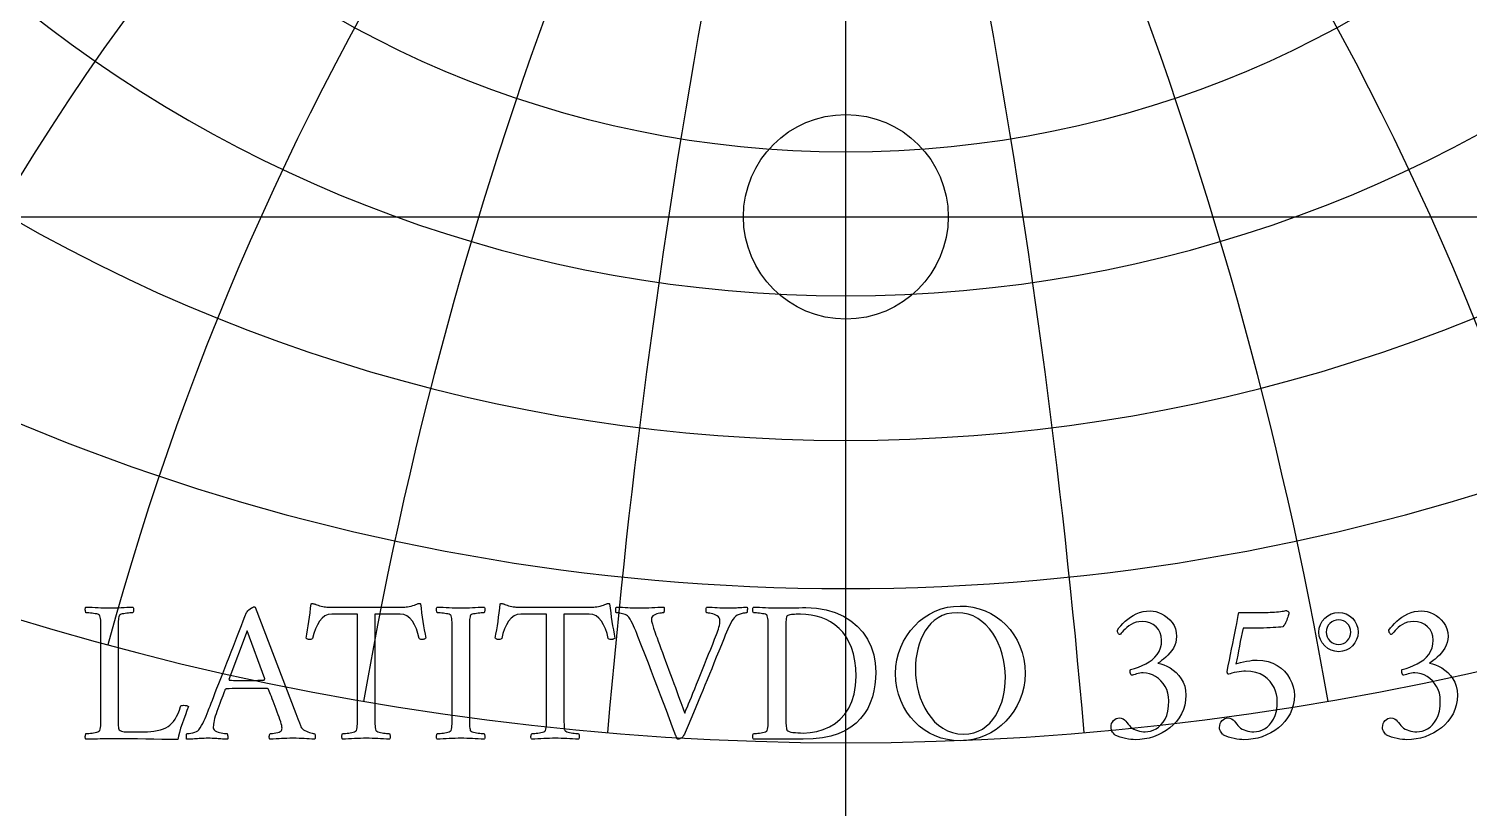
# Model space of a CAD drawing. Header units: millimetres. Extents: x -32.4 to 32.4, y -32.4 to 33.4.
# Drawn here: x -10.37 to 7.92, y -7.52 to 2.39 of the extents above; entities that cross this region are included whole.
import ezdxf

# ---------------------------------------------------------------- set-up
doc = ezdxf.new("R2010")
doc.units = ezdxf.units.MM
for name, color, linetype in [('CUT_INNER', 6, 'Continuous'), ('ENGRAVE', 7, 'Continuous'), ('ENGRAVE_FINE', 8, 'Continuous'), ('TEXT', 5, 'Continuous')]:
    doc.layers.add(name, color=color, linetype=linetype)

msp = doc.modelspace()

# ---------------------------------------------------------------- linework, layer by layer
at = {"layer": 'CUT_INNER'}
msp.add_circle((0, 0), 1.3, dxfattribs=at)
at = {"layer": 'ENGRAVE'}
for points in [[(0, -31.9), (0, 31.9)], [(-31.9, 0), (31.9, 0)]]:
    msp.add_lwpolyline(points, dxfattribs=at)
for centre, radius in [((0, 0), 31.9), ((0, 13.8946), 13.0741), ((0, 0), 20.8814), ((0, 0), 13.6687)]:
    msp.add_circle(centre, radius, dxfattribs=at)
for centre, radius, start, end in [((0, 15.7304), 16.7334, 111.39743, 68.60257), ((0, 18.4236), 21.2654, 163.23926, 16.76074), ((0, 22.5358), 27.2607, 190.95033, 349.04967), ((0, -14.8946), 25.6492, 35.5, 144.5), ((0, -14.8946), 25.6492, 35.5, 144.5), ((0, 29.2746), 35.9588, 212.53942, 327.46058)]:
    msp.add_arc(centre, radius, start, end, dxfattribs=at)
at = {"layer": 'ENGRAVE_FINE'}
for centre, radius, start, end in [((-95.7241, -14.8946), 99.1009, 4.826296, 27.535354), ((-95.7241, -14.8946), 99.1009, 4.826296, 27.535354), ((95.7241, -14.8946), 99.1009, 152.464646, 175.173704), ((95.7241, -14.8946), 99.1009, 152.464646, 175.173704), ((-44.4257, -14.8946), 51.2984, 9.80466, 56.12209), ((-44.4257, -14.8946), 51.2984, 9.80466, 56.12209), ((44.4257, -14.8946), 51.2984, 123.87791, 170.19534), ((44.4257, -14.8946), 51.2984, 123.87791, 170.19534), ((-25.6492, -14.8946), 36.2734, 15.10568, 86.95474), ((-25.6492, -14.8946), 36.2734, 15.10568, 86.95474), ((25.6492, -14.8946), 36.2734, 93.04526, 164.89432), ((25.6492, -14.8946), 36.2734, 93.04526, 164.89432), ((-14.8086, -14.8946), 29.6171, 20.94153, 121.17887), ((-14.8086, -14.8946), 29.6171, 20.94153, 121.17887), ((14.8086, -14.8946), 29.6171, 58.82113, 159.05847), ((14.8086, -14.8946), 29.6171, 58.82113, 159.05847), ((-6.8727, -14.8946), 26.554, 27.59997, 134.71155), ((-6.8727, -14.8946), 26.554, 27.59997, 134.71155), ((6.8727, -14.8946), 26.554, 45.28845, 152.40003), ((6.8727, -14.8946), 26.554, 45.28845, 152.40003), ((0, 62.5718), 73.0969, 244.27222, 295.72778)]:
    msp.add_arc(centre, radius, start, end, dxfattribs=at)
at = {"layer": 'TEXT'}
for points in [[(-5.6003, -4.9594), (-5.5836, -4.9586), (-5.5647, -4.9561), (-5.5435, -4.9521), (-5.52, -4.9464), (-5.497, -4.9401), (-5.4772, -4.9341), (-5.4607, -4.9285), (-5.4474, -4.9231), (-5.4379, -4.9186), (-5.43, -4.9154), (-5.4236, -4.9134), (-5.419, -4.9128), (-5.4149, -4.9131), (-5.4105, -4.9141), (-5.4058, -4.9157), (-5.4008, -4.9179), (-5.3941, -4.9757), (-5.3869, -5.0326), (-5.3792, -5.0884), (-5.371, -5.1433), (-5.3624, -5.1972), (-5.3532, -5.2502), (-5.3436, -5.3021), (-5.3335, -5.3531), (-5.3366, -5.3559), (-5.3406, -5.3589), (-5.3456, -5.3623), (-5.3516, -5.3661), (-5.3584, -5.3693), (-5.3659, -5.3712), (-5.3739, -5.3719), (-5.3827, -5.3712), (-5.3956, -5.3704), (-5.406, -5.368), (-5.4138, -5.364), (-5.419, -5.3583), (-5.434, -5.295), (-5.4533, -5.2372), (-5.4768, -5.1849), (-5.5044, -5.1381), (-5.5365, -5.0996), (-5.5731, -5.0721), (-5.6142, -5.0556), (-5.6599, -5.05), (-5.9811, -5.05), (-5.9811, -6.34), (-5.981, -6.368), (-5.9807, -6.3951), (-5.9803, -6.4211), (-5.9798, -6.4462), (-5.9785, -6.4697), (-5.9762, -6.4909), (-5.9727, -6.5099), (-5.9681, -6.5265), (-5.9636, -6.5328), (-5.9552, -6.5388), (-5.9428, -6.5445), (-5.9267, -6.5498), (-5.9083, -6.5546), (-5.8894, -6.5586), (-5.8701, -6.5617), (-5.8502, -6.5641), (-5.8317, -6.5658), (-5.8162, -6.567), (-5.8039, -6.5677), (-5.7946, -6.568), (-5.7911, -6.5741), (-5.7884, -6.5822), (-5.7865, -6.5923), (-5.7855, -6.6042), (-5.7856, -6.6162), (-5.7871, -6.6263), (-5.7901, -6.6344), (-5.7946, -6.6405), (-5.833, -6.638), (-5.8706, -6.6356), (-5.9075, -6.6335), (-5.9435, -6.6314), (-5.9794, -6.6297), (-6.0157, -6.6285), (-6.0525, -6.6278), (-6.0898, -6.6276), (-6.1263, -6.6278), (-6.163, -6.6285), (-6.2001, -6.6297), (-6.2375, -6.6314), (-6.2752, -6.6335), (-6.3133, -6.6356), (-6.3516, -6.638), (-6.3903, -6.6405), (-6.3948, -6.6344), (-6.3978, -6.6263), (-6.3993, -6.6162), (-6.3994, -6.6042), (-6.3983, -6.5923), (-6.3965, -6.5822), (-6.3938, -6.5741), (-6.3903, -6.568), (-6.3809, -6.5677), (-6.3683, -6.567), (-6.3524, -6.5658), (-6.3333, -6.5641), (-6.3129, -6.5617), (-6.2929, -6.5586), (-6.2734, -6.5546), (-6.2543, -6.5498), (-6.2377, -6.5445), (-6.2255, -6.5388), (-6.2177, -6.5328), (-6.2142, -6.5265), (-6.2096, -6.5099), (-6.2061, -6.4909), (-6.2037, -6.4697), (-6.2025, -6.4462), (-6.202, -6.4211), (-6.2016, -6.3951), (-6.2013, -6.368), (-6.2012, -6.34), (-6.2012, -5.05), (-6.5276, -5.05), (-6.5733, -5.0556), (-6.6144, -5.0721), (-6.651, -5.0996), (-6.683, -5.1381), (-6.7109, -5.1849), (-6.7348, -5.2372), (-6.7549, -5.295), (-6.7711, -5.3583), (-6.7763, -5.364), (-6.7841, -5.368), (-6.7944, -5.3704), (-6.8074, -5.3712), (-6.816, -5.3719), (-6.8239, -5.3712), (-6.8309, -5.3693), (-6.8372, -5.3661), (-6.8426, -5.3623), (-6.8472, -5.3589), (-6.851, -5.3559), (-6.854, -5.3531), (-6.844, -5.3021), (-6.8346, -5.2502), (-6.8258, -5.1972), (-6.8177, -5.1433), (-6.8101, -5.0884), (-6.8028, -5.0326), (-6.7959, -4.9757), (-6.7892, -4.9179), (-6.7824, -4.9159), (-6.775, -4.915), (-6.7669, -4.9153), (-6.7582, -4.9166), (-6.7496, -4.9187), (-6.742, -4.9209), (-6.7353, -4.9232), (-6.7297, -4.9257), (-6.7168, -4.931), (-6.7015, -4.9364), (-6.6838, -4.942), (-6.6636, -4.9477), (-6.643, -4.9528), (-6.6238, -4.9565), (-6.6061, -4.9587), (-6.5898, -4.9594)], [(-3.199, -4.9594), (-3.1824, -4.9586), (-3.1634, -4.9561), (-3.1422, -4.9521), (-3.1187, -4.9464), (-3.0958, -4.9401), (-3.076, -4.9341), (-3.0595, -4.9285), (-3.0462, -4.9231), (-3.0367, -4.9186), (-3.0287, -4.9154), (-3.0224, -4.9134), (-3.0177, -4.9128), (-3.0137, -4.9131), (-3.0093, -4.9141), (-3.0046, -4.9157), (-2.9996, -4.9179), (-2.9929, -4.9757), (-2.9857, -5.0326), (-2.978, -5.0884), (-2.9698, -5.1433), (-2.9611, -5.1972), (-2.952, -5.2502), (-2.9424, -5.3021), (-2.9322, -5.3531), (-2.9353, -5.3559), (-2.9394, -5.3589), (-2.9444, -5.3623), (-2.9504, -5.3661), (-2.9572, -5.3693), (-2.9646, -5.3712), (-2.9727, -5.3719), (-2.9815, -5.3712), (-2.9944, -5.3704), (-3.0048, -5.368), (-3.0125, -5.364), (-3.0177, -5.3583), (-3.0328, -5.295), (-3.052, -5.2372), (-3.0755, -5.1849), (-3.1032, -5.1381), (-3.1353, -5.0996), (-3.1718, -5.0721), (-3.213, -5.0556), (-3.2586, -5.05), (-3.5798, -5.05), (-3.5798, -6.34), (-3.5797, -6.368), (-3.5795, -6.3951), (-3.5791, -6.4211), (-3.5785, -6.4462), (-3.5773, -6.4697), (-3.575, -6.4909), (-3.5715, -6.5099), (-3.5669, -6.5265), (-3.5623, -6.5328), (-3.5539, -6.5388), (-3.5416, -6.5445), (-3.5254, -6.5498), (-3.5071, -6.5546), (-3.4882, -6.5586), (-3.4688, -6.5617), (-3.449, -6.5641), (-3.4305, -6.5658), (-3.415, -6.567), (-3.4026, -6.5677), (-3.3933, -6.568), (-3.3898, -6.5741), (-3.3872, -6.5822), (-3.3853, -6.5923), (-3.3843, -6.6042), (-3.3843, -6.6162), (-3.3859, -6.6263), (-3.3889, -6.6344), (-3.3933, -6.6405), (-3.4318, -6.638), (-3.4694, -6.6356), (-3.5062, -6.6335), (-3.5423, -6.6314), (-3.5781, -6.6297), (-3.6145, -6.6285), (-3.6513, -6.6278), (-3.6886, -6.6276), (-3.725, -6.6278), (-3.7618, -6.6285), (-3.7989, -6.6297), (-3.8363, -6.6314), (-3.874, -6.6335), (-3.912, -6.6356), (-3.9504, -6.638), (-3.9891, -6.6405), (-3.9935, -6.6344), (-3.9965, -6.6263), (-3.9981, -6.6162), (-3.9982, -6.6042), (-3.9971, -6.5923), (-3.9952, -6.5822), (-3.9926, -6.5741), (-3.9891, -6.568), (-3.9797, -6.5677), (-3.9671, -6.567), (-3.9512, -6.5658), (-3.9321, -6.5641), (-3.9116, -6.5617), (-3.8916, -6.5586), (-3.8721, -6.5546), (-3.8531, -6.5498), (-3.8365, -6.5445), (-3.8243, -6.5388), (-3.8164, -6.5328), (-3.813, -6.5265), (-3.8083, -6.5099), (-3.8049, -6.4909), (-3.8025, -6.4697), (-3.8013, -6.4462), (-3.8007, -6.4211), (-3.8003, -6.3951), (-3.8001, -6.368), (-3.8, -6.34), (-3.8, -5.05), (-4.1264, -5.05), (-4.172, -5.0556), (-4.2132, -5.0721), (-4.2497, -5.0996), (-4.2818, -5.1381), (-4.3096, -5.1849), (-4.3336, -5.2372), (-4.3537, -5.295), (-4.3699, -5.3583), (-4.3751, -5.364), (-4.3828, -5.368), (-4.3932, -5.3704), (-4.4061, -5.3712), (-4.4148, -5.3719), (-4.4227, -5.3712), (-4.4297, -5.3693), (-4.4359, -5.3661), (-4.4414, -5.3623), (-4.446, -5.3589), (-4.4498, -5.3559), (-4.4528, -5.3531), (-4.4427, -5.3021), (-4.4333, -5.2502), (-4.4246, -5.1972), (-4.4165, -5.1433), (-4.4089, -5.0884), (-4.4016, -5.0326), (-4.3946, -4.9757), (-4.388, -4.9179), (-4.3812, -4.9159), (-4.3738, -4.915), (-4.3657, -4.9153), (-4.3569, -4.9166), (-4.3483, -4.9187), (-4.3407, -4.9209), (-4.3341, -4.9232), (-4.3284, -4.9257), (-4.3156, -4.931), (-4.3003, -4.9364), (-4.2825, -4.942), (-4.2624, -4.9477), (-4.2417, -4.9528), (-4.2225, -4.9565), (-4.2048, -4.9587), (-4.1886, -4.9594)], [(-9.2397, -6.34), (-9.2397, -6.3429), (-9.2397, -6.3465), (-9.2397, -6.3507), (-9.2397, -6.3556), (-9.2397, -6.3681), (-9.2397, -6.3824), (-9.2397, -6.3986), (-9.2397, -6.4164), (-9.2395, -6.4348), (-9.239, -6.4524), (-9.2382, -6.4691), (-9.2371, -6.4851), (-9.2355, -6.499), (-9.2332, -6.5097), (-9.2303, -6.5171), (-9.2267, -6.5214), (-9.213, -6.5295), (-9.1979, -6.5359), (-9.1813, -6.5405), (-9.1633, -6.5434), (-9.1418, -6.5451), (-9.115, -6.5463), (-9.0829, -6.547), (-9.0454, -6.5473), (-8.9029, -6.5473), (-8.8658, -6.5462), (-8.8268, -6.543), (-8.7861, -6.5378), (-8.7436, -6.5304), (-8.7024, -6.5208), (-8.6656, -6.5087), (-8.6331, -6.4942), (-8.6051, -6.4773), (-8.5821, -6.4589), (-8.56, -6.4372), (-8.5388, -6.4122), (-8.5183, -6.3841), (-8.4988, -6.3517), (-8.4804, -6.3141), (-8.4632, -6.2714), (-8.447, -6.2235), (-8.4428, -6.2167), (-8.4354, -6.2118), (-8.4247, -6.2089), (-8.4108, -6.2079), (-8.3894, -6.2089), (-8.3719, -6.2118), (-8.3583, -6.2167), (-8.3486, -6.2235), (-8.3671, -6.2761), (-8.3865, -6.3303), (-8.4066, -6.3862), (-8.4276, -6.4436), (-8.4471, -6.4998), (-8.4629, -6.5518), (-8.475, -6.5995), (-8.4833, -6.6431), (-8.5855, -6.6428), (-8.6873, -6.6418), (-8.7888, -6.6402), (-8.89, -6.6379), (-8.9942, -6.6356), (-9.105, -6.634), (-9.2222, -6.6331), (-9.3459, -6.6327), (-9.3888, -6.633), (-9.4294, -6.6337), (-9.4678, -6.6349), (-9.5039, -6.6366), (-9.5392, -6.6383), (-9.5751, -6.6395), (-9.6117, -6.6403), (-9.649, -6.6405), (-9.6534, -6.6344), (-9.6564, -6.6263), (-9.6579, -6.6162), (-9.658, -6.6042), (-9.657, -6.5923), (-9.6551, -6.5822), (-9.6524, -6.5741), (-9.649, -6.568), (-9.6396, -6.5677), (-9.6269, -6.567), (-9.6111, -6.5658), (-9.592, -6.5641), (-9.5715, -6.5617), (-9.5515, -6.5586), (-9.532, -6.5546), (-9.513, -6.5498), (-9.4964, -6.5445), (-9.4841, -6.5388), (-9.4763, -6.5328), (-9.4728, -6.5265), (-9.4682, -6.5099), (-9.4647, -6.4909), (-9.4624, -6.4697), (-9.4612, -6.4462), (-9.4606, -6.4211), (-9.4602, -6.3951), (-9.4599, -6.368), (-9.4599, -6.34), (-9.4599, -5.2599), (-9.4599, -5.2318), (-9.4602, -5.2045), (-9.4606, -5.178), (-9.4612, -5.1524), (-9.4624, -5.1283), (-9.4647, -5.1067), (-9.4682, -5.0875), (-9.4728, -5.0708), (-9.4763, -5.0635), (-9.4841, -5.0572), (-9.4964, -5.0518), (-9.513, -5.0475), (-9.532, -5.0438), (-9.5515, -5.0407), (-9.5715, -5.038), (-9.592, -5.0358), (-9.6111, -5.0341), (-9.6269, -5.0329), (-9.6396, -5.0322), (-9.649, -5.0319), (-9.6524, -5.0258), (-9.6551, -5.0177), (-9.657, -5.0076), (-9.658, -4.9957), (-9.6579, -4.9837), (-9.6564, -4.9736), (-9.6534, -4.9655), (-9.649, -4.9594), (-9.6103, -4.9608), (-9.5719, -4.9623), (-9.5338, -4.964), (-9.4961, -4.9659), (-9.4587, -4.9676), (-9.4217, -4.9688), (-9.3849, -4.9695), (-9.3485, -4.9697), (-9.3112, -4.9695), (-9.2743, -4.9688), (-9.238, -4.9676), (-9.2021, -4.9659), (-9.1661, -4.964), (-9.1293, -4.9623), (-9.0916, -4.9608), (-9.0532, -4.9594), (-9.0487, -4.9655), (-9.0457, -4.9736), (-9.0442, -4.9837), (-9.0441, -4.9957), (-9.0452, -5.0076), (-9.047, -5.0177), (-9.0497, -5.0258), (-9.0532, -5.0319), (-9.0626, -5.0322), (-9.0752, -5.0329), (-9.0911, -5.0341), (-9.1102, -5.0358), (-9.1306, -5.038), (-9.1503, -5.0407), (-9.1694, -5.0438), (-9.1879, -5.0475), (-9.2041, -5.0518), (-9.2164, -5.0572), (-9.2248, -5.0635), (-9.2293, -5.0708), (-9.2328, -5.0847), (-9.2355, -5.1006), (-9.2373, -5.1184), (-9.2384, -5.1381), (-9.239, -5.1593), (-9.2394, -5.1815), (-9.2396, -5.2047), (-9.2397, -5.2288), (-9.2397, -5.2327), (-9.2397, -5.2366), (-9.2397, -5.2404), (-9.2397, -5.2443), (-9.2397, -5.2482), (-9.2397, -5.2521), (-9.2397, -5.256), (-9.2397, -5.2599)], [(-8.0973, -6.2805), (-8.0958, -6.2765), (-8.0912, -6.2646), (-8.0835, -6.2448), (-8.0727, -6.217), (-8.0594, -6.1824), (-8.0439, -6.1422), (-8.0264, -6.0963), (-8.0067, -6.0447), (-7.9852, -5.9888), (-7.9623, -5.9298), (-7.938, -5.8677), (-7.9121, -5.8025), (-7.8855, -5.7354), (-7.8587, -5.6672), (-7.8318, -5.5981), (-7.8046, -5.528), (-7.7777, -5.4581), (-7.7512, -5.3897), (-7.7252, -5.3228), (-7.6997, -5.2573), (-7.6752, -5.1945), (-7.6521, -5.1355), (-7.6305, -5.0805), (-7.6104, -5.0293), (-7.6036, -5.0186), (-7.5939, -5.0073), (-7.581, -4.9953), (-7.565, -4.9827), (-7.5486, -4.9714), (-7.5343, -4.9633), (-7.5221, -4.9584), (-7.5119, -4.9568), (-7.5096, -4.9569), (-7.5077, -4.9571), (-7.5064, -4.9575), (-7.5055, -4.9581), (-7.5046, -4.9588), (-7.5032, -4.9597), (-7.5013, -4.9608), (-7.499, -4.962), (-6.9835, -6.3141), (-6.9581, -6.3808), (-6.9388, -6.4307), (-6.9257, -6.4637), (-6.9188, -6.4799), (-6.9107, -6.4937), (-6.8996, -6.5065), (-6.8855, -6.5183), (-6.8682, -6.5291), (-6.8495, -6.5388), (-6.8307, -6.5469), (-6.8119, -6.5536), (-6.7931, -6.5589), (-6.776, -6.5629), (-6.7624, -6.5657), (-6.7521, -6.5674), (-6.7452, -6.568), (-6.7408, -6.5753), (-6.7381, -6.5845), (-6.7369, -6.5954), (-6.7374, -6.6081), (-6.7387, -6.6204), (-6.74, -6.6298), (-6.7413, -6.6365), (-6.7426, -6.6405), (-6.7792, -6.638), (-6.8138, -6.6356), (-6.8465, -6.6335), (-6.8773, -6.6314), (-6.9086, -6.6297), (-6.9427, -6.6285), (-6.9798, -6.6278), (-7.0198, -6.6276), (-7.0619, -6.6278), (-7.1004, -6.6285), (-7.1351, -6.6297), (-7.1661, -6.6314), (-7.1971, -6.6335), (-7.2319, -6.6356), (-7.2703, -6.638), (-7.3125, -6.6405), (-7.3169, -6.6344), (-7.3199, -6.6263), (-7.3215, -6.6162), (-7.3215, -6.6042), (-7.3203, -6.5923), (-7.318, -6.5822), (-7.3145, -6.5741), (-7.3099, -6.568), (-7.2966, -6.5674), (-7.2801, -6.5657), (-7.2604, -6.5629), (-7.2374, -6.5589), (-7.2147, -6.554), (-7.1959, -6.5482), (-7.181, -6.5417), (-7.17, -6.5343), (-7.1655, -6.5282), (-7.1622, -6.5201), (-7.1603, -6.51), (-7.1597, -6.498), (-7.1607, -6.4844), (-7.1639, -6.4666), (-7.1691, -6.4449), (-7.1765, -6.419), (-7.1855, -6.3903), (-7.1956, -6.3598), (-7.2068, -6.3275), (-7.2192, -6.2934), (-7.2322, -6.2587), (-7.2451, -6.2244), (-7.2581, -6.1907), (-7.271, -6.1574), (-7.2834, -6.1258), (-7.2947, -6.0972), (-7.3048, -6.0714), (-7.3138, -6.0486), (-7.3211, -6.0299), (-7.3264, -6.0166), (-7.3296, -6.0085), (-7.3306, -6.0059), (-7.3309, -6.0056), (-7.3319, -6.0046), (-7.3335, -6.003), (-7.3358, -6.0007), (-7.3384, -5.9984), (-7.341, -5.9968), (-7.3436, -5.9958), (-7.3462, -5.9955), (-7.3667, -5.9944), (-7.3895, -5.9936), (-7.4146, -5.9931), (-7.442, -5.9929), (-7.47, -5.9929), (-7.497, -5.9929), (-7.5231, -5.9929), (-7.5482, -5.9929), (-7.5547, -5.9929), (-7.5612, -5.9929), (-7.5676, -5.9929), (-7.5741, -5.9929), (-7.5804, -5.9929), (-7.5864, -5.9929), (-7.5921, -5.9929), (-7.5974, -5.9929), (-7.6348, -5.993), (-7.6693, -5.9932), (-7.7009, -5.9937), (-7.7295, -5.9942), (-7.7587, -5.9951), (-7.7917, -5.9965), (-7.8286, -5.9983), (-7.8694, -6.0007), (-7.8709, -6.0009), (-7.8726, -6.0017), (-7.8747, -6.0029), (-7.8772, -6.0046), (-7.8794, -6.0063), (-7.8811, -6.0075), (-7.882, -6.0082), (-7.8824, -6.0085), (-7.8836, -6.0117), (-7.8872, -6.0214), (-7.8933, -6.0376), (-7.9018, -6.0603), (-7.912, -6.0874), (-7.9231, -6.1169), (-7.9353, -6.1489), (-7.9484, -6.1833), (-7.9616, -6.2184), (-7.974, -6.2523), (-7.9856, -6.2851), (-7.9963, -6.3167), (-8.0069, -6.3478), (-8.0154, -6.3763), (-8.0218, -6.4022), (-8.0261, -6.4255), (-8.0289, -6.4464), (-8.031, -6.465), (-8.0322, -6.4814), (-8.0326, -6.4954), (-8.0301, -6.509), (-8.0226, -6.521), (-8.01, -6.5316), (-7.9924, -6.5408), (-7.9722, -6.5485), (-7.9516, -6.5547), (-7.9308, -6.5595), (-7.9095, -6.5628), (-7.8902, -6.5651), (-7.8749, -6.5667), (-7.8637, -6.5677), (-7.8564, -6.568), (-7.854, -6.5719), (-7.8519, -6.5787), (-7.8501, -6.5881), (-7.8487, -6.6004), (-7.8479, -6.6131), (-7.848, -6.624), (-7.8492, -6.6331), (-7.8513, -6.6405), (-7.875, -6.6392), (-7.8969, -6.6379), (-7.9171, -6.6366), (-7.9355, -6.6353), (-7.9529, -6.634), (-7.9704, -6.6327), (-7.9879, -6.6314), (-8.0054, -6.6301), (-8.0243, -6.629), (-8.0459, -6.6282), (-8.0702, -6.6277), (-8.0973, -6.6276), (-8.1247, -6.6277), (-8.1498, -6.6282), (-8.1726, -6.629), (-8.1932, -6.6301), (-8.2126, -6.6314), (-8.232, -6.6327), (-8.2515, -6.634), (-8.2709, -6.6353), (-8.2916, -6.6366), (-8.3149, -6.6379), (-8.3408, -6.6392), (-8.3693, -6.6405), (-8.3716, -6.6365), (-8.3732, -6.6298), (-8.3742, -6.6204), (-8.3745, -6.6081), (-8.3742, -6.5954), (-8.3732, -6.5845), (-8.3716, -6.5753), (-8.3693, -6.568), (-8.3557, -6.5672), (-8.3379, -6.5651), (-8.3161, -6.5614), (-8.2903, -6.5563), (-8.2648, -6.5496), (-8.244, -6.5411), (-8.2279, -6.5308), (-8.2165, -6.5188), (-8.1978, -6.4934), (-8.1806, -6.4666), (-8.1648, -6.4384), (-8.1504, -6.4087), (-8.1369, -6.3778), (-8.1236, -6.3462), (-8.1104, -6.3137), (-8.0973, -6.2805)], [(-4.8879, -4.9697), (-4.8506, -4.9695), (-4.8138, -4.9688), (-4.7774, -4.9676), (-4.7416, -4.9659), (-4.7056, -4.964), (-4.6687, -4.9623), (-4.6311, -4.9608), (-4.5926, -4.9594), (-4.5882, -4.9655), (-4.5852, -4.9736), (-4.5837, -4.9837), (-4.5836, -4.9957), (-4.5846, -5.0076), (-4.5865, -5.0177), (-4.5892, -5.0258), (-4.5926, -5.0319), (-4.602, -5.0322), (-4.6147, -5.0329), (-4.6305, -5.0341), (-4.6496, -5.0358), (-4.67, -5.038), (-4.6898, -5.0407), (-4.7089, -5.0438), (-4.7273, -5.0475), (-4.7435, -5.0518), (-4.7558, -5.0572), (-4.7643, -5.0635), (-4.7688, -5.0708), (-4.7723, -5.0847), (-4.7749, -5.1006), (-4.7768, -5.1184), (-4.7778, -5.1381), (-4.7784, -5.1593), (-4.7788, -5.1815), (-4.7791, -5.2047), (-4.7791, -5.2288), (-4.7791, -5.2327), (-4.7791, -5.2366), (-4.7791, -5.2404), (-4.7791, -5.2443), (-4.7791, -5.2482), (-4.7791, -5.2521), (-4.7791, -5.256), (-4.7791, -5.2599), (-4.7791, -6.34), (-4.7791, -6.3439), (-4.7791, -6.3478), (-4.7791, -6.3517), (-4.7791, -6.3556), (-4.7791, -6.3595), (-4.7791, -6.3633), (-4.7791, -6.3672), (-4.7791, -6.3711), (-4.7791, -6.3952), (-4.7788, -6.4181), (-4.7784, -6.4398), (-4.7778, -6.4605), (-4.7768, -6.4797), (-4.7749, -6.4971), (-4.7723, -6.5127), (-4.7688, -6.5265), (-4.7643, -6.5328), (-4.7558, -6.5388), (-4.7435, -6.5445), (-4.7273, -6.5498), (-4.7089, -6.5546), (-4.6898, -6.5586), (-4.67, -6.5617), (-4.6496, -6.5641), (-4.6305, -6.5658), (-4.6147, -6.567), (-4.602, -6.5677), (-4.5926, -6.568), (-4.5892, -6.5741), (-4.5865, -6.5822), (-4.5846, -6.5923), (-4.5836, -6.6042), (-4.5837, -6.6162), (-4.5852, -6.6263), (-4.5882, -6.6344), (-4.5926, -6.6405), (-4.6311, -6.638), (-4.6687, -6.6356), (-4.7056, -6.6335), (-4.7416, -6.6314), (-4.7774, -6.6297), (-4.8138, -6.6285), (-4.8506, -6.6278), (-4.8879, -6.6276), (-4.9244, -6.6278), (-4.9611, -6.6285), (-4.9982, -6.6297), (-5.0356, -6.6314), (-5.0733, -6.6335), (-5.1114, -6.6356), (-5.1497, -6.638), (-5.1884, -6.6405), (-5.1929, -6.6344), (-5.1959, -6.6263), (-5.1974, -6.6162), (-5.1975, -6.6042), (-5.1964, -6.5923), (-5.1946, -6.5822), (-5.1919, -6.5741), (-5.1884, -6.568), (-5.179, -6.5677), (-5.1664, -6.567), (-5.1505, -6.5658), (-5.1314, -6.5641), (-5.1109, -6.5617), (-5.091, -6.5586), (-5.0714, -6.5546), (-5.0524, -6.5498), (-5.0358, -6.5445), (-5.0236, -6.5388), (-5.0158, -6.5328), (-5.0123, -6.5265), (-5.0077, -6.5099), (-5.0042, -6.4909), (-5.0018, -6.4697), (-5.0006, -6.4462), (-5.0001, -6.4211), (-4.9996, -6.3951), (-4.9994, -6.368), (-4.9993, -6.34), (-4.9993, -5.2599), (-4.9994, -5.2318), (-4.9996, -5.2045), (-5.0001, -5.178), (-5.0006, -5.1524), (-5.0018, -5.1283), (-5.0042, -5.1067), (-5.0077, -5.0875), (-5.0123, -5.0708), (-5.0158, -5.0635), (-5.0236, -5.0572), (-5.0358, -5.0518), (-5.0524, -5.0475), (-5.0714, -5.0438), (-5.091, -5.0407), (-5.1109, -5.038), (-5.1314, -5.0358), (-5.1505, -5.0341), (-5.1664, -5.0329), (-5.179, -5.0322), (-5.1884, -5.0319), (-5.1919, -5.0258), (-5.1946, -5.0177), (-5.1964, -5.0076), (-5.1975, -4.9957), (-5.1974, -4.9837), (-5.1959, -4.9736), (-5.1929, -4.9655), (-5.1884, -4.9594), (-5.1497, -4.9608), (-5.1114, -4.9623), (-5.0733, -4.964), (-5.0356, -4.9659), (-4.9982, -4.9676), (-4.9611, -4.9688), (-4.9244, -4.9695), (-4.8879, -4.9697)], [(-2.624, -4.9697), (-2.5829, -4.9695), (-2.5424, -4.9688), (-2.5026, -4.9676), (-2.4634, -4.9659), (-2.4247, -4.964), (-2.3863, -4.9623), (-2.3483, -4.9608), (-2.3106, -4.9594), (-2.3084, -4.9658), (-2.307, -4.9746), (-2.3064, -4.9859), (-2.3067, -4.9995), (-2.3077, -5.0127), (-2.3096, -5.0225), (-2.3123, -5.0289), (-2.3157, -5.0319), (-2.3226, -5.0323), (-2.3329, -5.0335), (-2.3466, -5.0356), (-2.3637, -5.0384), (-2.3822, -5.0423), (-2.4003, -5.0475), (-2.4178, -5.0539), (-2.4349, -5.0617), (-2.4496, -5.0713), (-2.4602, -5.0834), (-2.4665, -5.0979), (-2.4686, -5.1148), (-2.4657, -5.141), (-2.4569, -5.1783), (-2.4424, -5.2265), (-2.422, -5.2858), (-2.4107, -5.3166), (-2.3977, -5.3521), (-2.3829, -5.3924), (-2.3663, -5.4373), (-2.3484, -5.4858), (-2.3297, -5.5367), (-2.3102, -5.59), (-2.2898, -5.6458), (-2.269, -5.7028), (-2.2481, -5.7598), (-2.2269, -5.8168), (-2.2057, -5.8738), (-2.1848, -5.9296), (-2.1649, -5.9832), (-2.1459, -6.0345), (-2.1279, -6.0836), (-2.1113, -6.1293), (-2.0962, -6.1707), (-2.0828, -6.2077), (-2.071, -6.2403), (-2.0612, -6.2673), (-2.0538, -6.2873), (-2.0489, -6.3003), (-2.0464, -6.3064), (-2.0423, -6.2975), (-2.0353, -6.2814), (-2.0255, -6.258), (-2.0127, -6.2273), (-1.9975, -6.1907), (-1.9806, -6.1493), (-1.9619, -6.1033), (-1.9414, -6.0525), (-1.9195, -5.998), (-1.8964, -5.9408), (-1.8722, -5.8808), (-1.8469, -5.8181), (-1.8209, -5.7537), (-1.7948, -5.6889), (-1.7685, -5.6236), (-1.742, -5.5578), (-1.7158, -5.4927), (-1.6905, -5.4295), (-1.666, -5.3683), (-1.6423, -5.3091), (-1.6335, -5.2867), (-1.6254, -5.2637), (-1.618, -5.2401), (-1.6112, -5.2158), (-1.6055, -5.1922), (-1.6015, -5.1705), (-1.599, -5.1507), (-1.5982, -5.1329), (-1.6004, -5.1135), (-1.607, -5.0967), (-1.6179, -5.0824), (-1.6332, -5.0708), (-1.651, -5.0612), (-1.6695, -5.0533), (-1.6886, -5.047), (-1.7083, -5.0423), (-1.7269, -5.0389), (-1.7423, -5.0364), (-1.7547, -5.035), (-1.764, -5.0345), (-1.7685, -5.0304), (-1.7718, -5.0232), (-1.7737, -5.0129), (-1.7744, -4.9995), (-1.7737, -4.9859), (-1.7718, -4.9746), (-1.7685, -4.9658), (-1.764, -4.9594), (-1.7295, -4.9608), (-1.696, -4.9623), (-1.6635, -4.964), (-1.6319, -4.9659), (-1.6003, -4.9676), (-1.5678, -4.9688), (-1.5343, -4.9695), (-1.4998, -4.9697), (-1.4715, -4.9697), (-1.4464, -4.9694), (-1.4243, -4.969), (-1.4052, -4.9685), (-1.3878, -4.9677), (-1.3706, -4.9668), (-1.3535, -4.9658), (-1.3366, -4.9646), (-1.3188, -4.9633), (-1.299, -4.962), (-1.2774, -4.9607), (-1.2537, -4.9594), (-1.2516, -4.9659), (-1.2505, -4.9749), (-1.2503, -4.9866), (-1.2511, -5.0008), (-1.2526, -5.0144), (-1.2544, -5.0241), (-1.2565, -5.03), (-1.2589, -5.0319), (-1.2692, -5.0327), (-1.2845, -5.0352), (-1.3048, -5.0392), (-1.3301, -5.0449), (-1.3566, -5.053), (-1.3803, -5.0643), (-1.4013, -5.0789), (-1.4195, -5.0967), (-1.432, -5.1129), (-1.4464, -5.1359), (-1.4625, -5.1654), (-1.4804, -5.2016), (-1.4986, -5.2407), (-1.5157, -5.279), (-1.5316, -5.3164), (-1.5464, -5.3531), (-1.5807, -5.4381), (-1.6134, -5.5195), (-1.6448, -5.5974), (-1.6746, -5.6717), (-1.7036, -5.7436), (-1.7323, -5.8142), (-1.7606, -5.8835), (-1.7886, -5.9515), (-1.8167, -6.0195), (-1.8453, -6.0888), (-1.8743, -6.1594), (-1.9039, -6.2312), (-1.9346, -6.3057), (-1.9673, -6.3841), (-2.002, -6.4663), (-2.0386, -6.5524), (-2.0492, -6.5751), (-2.0603, -6.5939), (-2.0719, -6.6088), (-2.0839, -6.6198), (-2.0963, -6.6277), (-2.1088, -6.6334), (-2.1216, -6.6368), (-2.1344, -6.6379), (-2.1381, -6.6369), (-2.1415, -6.6337), (-2.1446, -6.6284), (-2.1474, -6.6211), (-2.15, -6.6132), (-2.1526, -6.6065), (-2.1551, -6.6009), (-2.1577, -6.5965), (-2.1998, -6.4857), (-2.2403, -6.3786), (-2.2794, -6.2752), (-2.317, -6.1755), (-2.3541, -6.0774), (-2.3915, -5.9784), (-2.4292, -5.8785), (-2.4673, -5.7779), (-2.5067, -5.6743), (-2.5486, -5.5655), (-2.5928, -5.4515), (-2.6395, -5.3324), (-2.6537, -5.2958), (-2.6677, -5.2612), (-2.6816, -5.2285), (-2.6952, -5.1977), (-2.7092, -5.1686), (-2.724, -5.1407), (-2.7397, -5.1142), (-2.7561, -5.0889), (-2.7639, -5.079), (-2.7742, -5.0701), (-2.7872, -5.0622), (-2.8027, -5.0552), (-2.8195, -5.0492), (-2.8361, -5.0442), (-2.8525, -5.0402), (-2.8688, -5.0371), (-2.8839, -5.0348), (-2.897, -5.0332), (-2.9079, -5.0322), (-2.9167, -5.0319), (-2.9178, -5.0297), (-2.9186, -5.0232), (-2.9191, -5.0122), (-2.9193, -4.9969), (-2.9191, -4.9815), (-2.9186, -4.9701), (-2.9178, -4.9627), (-2.9167, -4.9594), (-2.8745, -4.9608), (-2.8361, -4.9623), (-2.8014, -4.964), (-2.7703, -4.9659), (-2.7393, -4.9676), (-2.7046, -4.9688), (-2.6662, -4.9695), (-2.624, -4.9697)], [(-0.5077, -4.9672), (-0.374, -4.9739), (-0.25, -4.994), (-0.1357, -5.0276), (-0.0311, -5.0747), (0.0628, -5.1333), (0.1451, -5.2016), (0.2156, -5.2796), (0.2746, -5.3674), (0.321, -5.4631), (0.3542, -5.5652), (0.3741, -5.6736), (0.3808, -5.7883), (0.378, -5.8681), (0.3698, -5.9469), (0.356, -6.0248), (0.3367, -6.1017), (0.3109, -6.1762), (0.2775, -6.2468), (0.2364, -6.3135), (0.1878, -6.3763), (0.1307, -6.434), (0.0644, -6.4854), (-0.0111, -6.5305), (-0.0958, -6.5693), (-0.1907, -6.6004), (-0.2966, -6.6227), (-0.4135, -6.6361), (-0.5414, -6.6405), (-1.1734, -6.6405), (-1.1779, -6.6344), (-1.1809, -6.6263), (-1.1824, -6.6162), (-1.1825, -6.6042), (-1.1814, -6.5923), (-1.1796, -6.5822), (-1.1769, -6.5741), (-1.1734, -6.568), (-1.164, -6.5677), (-1.1514, -6.567), (-1.1355, -6.5658), (-1.1164, -6.5641), (-1.0959, -6.5617), (-1.076, -6.5586), (-1.0564, -6.5546), (-1.0374, -6.5498), (-1.0208, -6.5445), (-1.0086, -6.5388), (-1.0008, -6.5328), (-0.9973, -6.5265), (-0.9927, -6.5099), (-0.9892, -6.4909), (-0.9868, -6.4697), (-0.9856, -6.4462), (-0.9851, -6.4211), (-0.9846, -6.3951), (-0.9844, -6.368), (-0.9843, -6.34), (-0.9843, -5.2599), (-0.9844, -5.2318), (-0.9846, -5.2045), (-0.9851, -5.178), (-0.9856, -5.1524), (-0.9868, -5.1283), (-0.9892, -5.1067), (-0.9927, -5.0875), (-0.9973, -5.0708), (-1.0008, -5.0635), (-1.0086, -5.0572), (-1.0208, -5.0518), (-1.0374, -5.0475), (-1.0564, -5.0438), (-1.076, -5.0407), (-1.0959, -5.038), (-1.1164, -5.0358), (-1.1355, -5.0341), (-1.1514, -5.0329), (-1.164, -5.0322), (-1.1734, -5.0319), (-1.1769, -5.0258), (-1.1796, -5.0177), (-1.1814, -5.0076), (-1.1825, -4.9957), (-1.1824, -4.9837), (-1.1809, -4.9736), (-1.1779, -4.9655), (-1.1734, -4.9594), (-1.1347, -4.9608), (-1.0964, -4.9623), (-1.0583, -4.964), (-1.0206, -4.9659), (-0.9832, -4.9676), (-0.9461, -4.9688), (-0.9094, -4.9695), (-0.8729, -4.9697), (-0.8336, -4.9697), (-0.7907, -4.9694), (-0.7442, -4.969), (-0.6942, -4.9685), (-0.6437, -4.9679), (-0.5958, -4.9675), (-0.5504, -4.9672), (-0.5077, -4.9672)], [(-0.7616, -5.265), (-0.7616, -6.3426), (-0.7616, -6.3531), (-0.7616, -6.3663), (-0.7616, -6.3822), (-0.7616, -6.4009), (-0.7613, -6.4208), (-0.7606, -6.4404), (-0.7594, -6.4597), (-0.7577, -6.4786), (-0.7556, -6.4955), (-0.7535, -6.5087), (-0.7511, -6.5182), (-0.7486, -6.5239), (-0.738, -6.5335), (-0.7217, -6.5414), (-0.6998, -6.5477), (-0.6722, -6.5524), (-0.6412, -6.5558), (-0.609, -6.5583), (-0.5758, -6.5597), (-0.5414, -6.5602), (-0.4526, -6.5553), (-0.3675, -6.5408), (-0.2861, -6.5165), (-0.2085, -6.4825), (-0.1364, -6.4385), (-0.0716, -6.3844), (-0.014, -6.32), (0.0363, -6.2455), (0.0771, -6.1604), (0.1062, -6.0645), (0.1237, -5.9577), (0.1295, -5.8401), (0.1259, -5.7366), (0.1149, -5.6413), (0.0967, -5.554), (0.0712, -5.4749), (0.0395, -5.4032), (0.0026, -5.3385), (-0.0395, -5.2808), (-0.0868, -5.2301), (-0.1383, -5.186), (-0.193, -5.1485), (-0.2509, -5.1174), (-0.3121, -5.0928), (-0.3757, -5.0741), (-0.4407, -5.0607), (-0.5071, -5.0527), (-0.5751, -5.05), (-0.5844, -5.0501), (-0.5971, -5.0504), (-0.6129, -5.0508), (-0.632, -5.0513), (-0.6524, -5.0522), (-0.6722, -5.0536), (-0.6913, -5.0555), (-0.7097, -5.0578), (-0.7259, -5.0609), (-0.7382, -5.0649), (-0.7467, -5.07), (-0.7512, -5.076), (-0.7547, -5.09), (-0.7573, -5.1061), (-0.7592, -5.1243), (-0.7603, -5.1446), (-0.7608, -5.1662), (-0.7612, -5.1883), (-0.7615, -5.2109), (-0.7616, -5.234), (-0.7616, -5.2378), (-0.7616, -5.2417), (-0.7616, -5.2456), (-0.7616, -5.2495), (-0.7616, -5.2534), (-0.7616, -5.2573), (-0.7616, -5.2612), (-0.7616, -5.265)], [(1.4506, -4.9464), (1.5336, -4.9503), (1.6141, -4.962), (1.6922, -4.9814), (1.7679, -5.0086), (1.8402, -5.043), (1.9081, -5.084), (1.9716, -5.1317), (2.0308, -5.186), (2.0848, -5.2463), (2.1328, -5.3117), (2.1748, -5.3823), (2.2108, -5.458), (2.2397, -5.5384), (2.2604, -5.6228), (2.2728, -5.7113), (2.2769, -5.8038), (2.2728, -5.8917), (2.2604, -5.9764), (2.2397, -6.0581), (2.2108, -6.1367), (2.1748, -6.2115), (2.1328, -6.2817), (2.0848, -6.3475), (2.0308, -6.4087), (1.9716, -6.4644), (1.9081, -6.5136), (1.8402, -6.5563), (1.7679, -6.5926), (1.6922, -6.6215), (1.6141, -6.6421), (1.5336, -6.6545), (1.4506, -6.6586), (1.3687, -6.6548), (1.289, -6.6431), (1.2114, -6.6237), (1.1359, -6.5965), (1.0637, -6.5621), (0.996, -6.521), (0.9328, -6.4733), (0.8742, -6.419), (0.8209, -6.3588), (0.7735, -6.2934), (0.7322, -6.2228), (0.6968, -6.147), (0.6685, -6.0668), (0.6482, -5.9829), (0.6361, -5.8952), (0.632, -5.8038), (0.6361, -5.7159), (0.6482, -5.6309), (0.6685, -5.5488), (0.6968, -5.4697), (0.7322, -5.3943), (0.7735, -5.3237), (0.8209, -5.2577), (0.8742, -5.1964), (0.9328, -5.1407), (0.996, -5.0915), (1.0637, -5.0488), (1.1359, -5.0125), (1.2114, -4.9836), (1.289, -4.9629), (1.3687, -4.9506), (1.4506, -4.9464)], [(1.4143, -5.0319), (1.3457, -5.0359), (1.2822, -5.0478), (1.2239, -5.0676), (1.1708, -5.0954), (1.1227, -5.1296), (1.0792, -5.1689), (1.0404, -5.2132), (1.0063, -5.2625), (0.9767, -5.3157), (0.9513, -5.3719), (0.9301, -5.431), (0.9131, -5.493), (0.9001, -5.5565), (0.8907, -5.6199), (0.8852, -5.6834), (0.8833, -5.7468), (0.8858, -5.8206), (0.8933, -5.8942), (0.9059, -5.9676), (0.9235, -6.0408), (0.9459, -6.1124), (0.973, -6.1807), (1.0048, -6.2458), (1.0413, -6.3076), (1.0824, -6.3649), (1.1278, -6.4161), (1.1775, -6.4614), (1.2317, -6.5006), (1.2902, -6.5324), (1.3531, -6.555), (1.4204, -6.5686), (1.492, -6.5732), (1.5607, -6.5692), (1.6241, -6.5573), (1.6824, -6.5375), (1.7355, -6.5097), (1.7838, -6.4753), (1.8275, -6.4355), (1.8667, -6.3905), (1.9013, -6.34), (1.9315, -6.2856), (1.9573, -6.2283), (1.9788, -6.1683), (1.9958, -6.1056), (2.0089, -6.0416), (2.0182, -5.9777), (2.0238, -5.914), (2.0256, -5.8505), (2.0231, -5.7768), (2.0156, -5.7035), (2.003, -5.6304), (1.9855, -5.5578), (1.963, -5.4868), (1.9356, -5.4192), (1.9034, -5.3547), (1.8663, -5.2935), (1.8247, -5.237), (1.7789, -5.1864), (1.7289, -5.1418), (1.6746, -5.1031), (1.6161, -5.072), (1.5532, -5.0497), (1.486, -5.0364), (1.4143, -5.0319)], [(3.8674, -5.0086), (3.9005, -5.011), (3.9353, -5.018), (3.9718, -5.0297), (4.0098, -5.0462), (4.0473, -5.0671), (4.082, -5.0925), (4.114, -5.1222), (4.1432, -5.1563), (4.1676, -5.1945), (4.185, -5.2366), (4.1954, -5.2825), (4.1989, -5.3324), (4.1964, -5.3717), (4.1889, -5.4095), (4.1763, -5.4456), (4.1588, -5.48), (4.1377, -5.5126), (4.1147, -5.5429), (4.0898, -5.5709), (4.0629, -5.5966), (4.0358, -5.6199), (4.0101, -5.6406), (3.9859, -5.6588), (3.9632, -5.6743), (4.0001, -5.6819), (4.0383, -5.6944), (4.0778, -5.7117), (4.1186, -5.7339), (4.1585, -5.7608), (4.1954, -5.7925), (4.2291, -5.8288), (4.2598, -5.8699), (4.2853, -5.9156), (4.3035, -5.9661), (4.3144, -6.0212), (4.3181, -6.081), (4.3146, -6.1442), (4.3041, -6.2044), (4.2867, -6.2614), (4.2624, -6.3154), (4.2323, -6.3659), (4.1976, -6.4126), (4.1584, -6.4553), (4.1147, -6.4942), (4.0674, -6.5289), (4.0173, -6.5592), (3.9644, -6.5852), (3.9088, -6.6068), (3.8515, -6.6238), (3.7935, -6.636), (3.7349, -6.6433), (3.6757, -6.6457), (3.6495, -6.6448), (3.6203, -6.6421), (3.588, -6.6377), (3.5526, -6.6314), (3.5166, -6.6233), (3.4824, -6.613), (3.4499, -6.6006), (3.4192, -6.5861), (3.4134, -6.5809), (3.4063, -6.5732), (3.3979, -6.5628), (3.3881, -6.5498), (3.3791, -6.5354), (3.3726, -6.5207), (3.3687, -6.5056), (3.3674, -6.4903), (3.3694, -6.4644), (3.3755, -6.4411), (3.3856, -6.4203), (3.3998, -6.4022), (3.4166, -6.3875), (3.4344, -6.3769), (3.4535, -6.3706), (3.4736, -6.3685), (3.4981, -6.371), (3.5199, -6.3786), (3.5389, -6.3911), (3.5552, -6.4087), (3.5702, -6.4282), (3.5853, -6.4466), (3.6006, -6.4638), (3.6161, -6.4799), (3.6351, -6.4967), (3.6559, -6.5107), (3.6785, -6.5219), (3.7029, -6.5304), (3.728, -6.5367), (3.7531, -6.5411), (3.7779, -6.5438), (3.8026, -6.5447), (3.8363, -6.5423), (3.8703, -6.5353), (3.9043, -6.5235), (3.9386, -6.5071), (3.9715, -6.4852), (4.0017, -6.4572), (4.0292, -6.4231), (4.0539, -6.3828), (4.0743, -6.3357), (4.0888, -6.2814), (4.0976, -6.2198), (4.1005, -6.1509), (4.0976, -6.1007), (4.0888, -6.0535), (4.0743, -6.0094), (4.0539, -5.9683), (4.0288, -5.9308), (4.0004, -5.8974), (3.9686, -5.868), (3.9334, -5.8427), (3.8959, -5.8223), (3.8573, -5.8077), (3.8176, -5.799), (3.7767, -5.7961), (3.7559, -5.7969), (3.7349, -5.7993), (3.7138, -5.8033), (3.6925, -5.809), (3.6723, -5.815), (3.6546, -5.82), (3.6393, -5.8241), (3.6265, -5.8271), (3.6197, -5.8163), (3.6148, -5.8045), (3.6119, -5.7917), (3.6109, -5.7779), (3.6112, -5.7695), (3.6122, -5.7624), (3.6138, -5.7566), (3.6161, -5.752), (3.666, -5.7389), (3.7145, -5.7229), (3.7618, -5.7039), (3.8078, -5.6821), (3.8509, -5.6571), (3.8897, -5.6287), (3.9241, -5.5968), (3.9541, -5.5616), (3.9785, -5.5225), (3.9959, -5.4791), (4.0063, -5.4312), (4.0098, -5.379), (4.0054, -5.3306), (3.9923, -5.2864), (3.9705, -5.2464), (3.9399, -5.2106), (3.9025, -5.1812), (3.8602, -5.1601), (3.8131, -5.1475), (3.7611, -5.1433), (3.7223, -5.1456), (3.686, -5.1527), (3.6524, -5.1644), (3.6213, -5.1809), (3.593, -5.1998), (3.5678, -5.2191), (3.5457, -5.2387), (3.5267, -5.2586), (3.5106, -5.2768), (3.4973, -5.2913), (3.4867, -5.302), (3.4788, -5.3091), (3.4736, -5.3079), (3.4684, -5.3045), (3.4633, -5.2989), (3.4581, -5.2909), (3.4535, -5.2819), (3.4503, -5.2728), (3.4484, -5.2637), (3.4477, -5.2547), (3.4685, -5.2251), (3.4921, -5.1961), (3.5184, -5.1675), (3.5474, -5.1394), (3.5791, -5.1127), (3.6132, -5.0883), (3.6497, -5.0661), (3.6886, -5.0462), (3.7299, -5.0297), (3.7735, -5.018), (3.8193, -5.011), (3.8674, -5.0086)], [(5.2221, -5.6329), (5.2944, -5.6371), (5.361, -5.6497), (5.4219, -5.6708), (5.4772, -5.7002), (5.5267, -5.7361), (5.5702, -5.7763), (5.6076, -5.8209), (5.6391, -5.8699), (5.6641, -5.9214), (5.6819, -5.9738), (5.6926, -6.027), (5.6961, -6.081), (5.6926, -6.1442), (5.6822, -6.2044), (5.6648, -6.2614), (5.6404, -6.3154), (5.6103, -6.3659), (5.5757, -6.4126), (5.5365, -6.4553), (5.4928, -6.4942), (5.4454, -6.5289), (5.3953, -6.5592), (5.3425, -6.5852), (5.2868, -6.6068), (5.2295, -6.6238), (5.1716, -6.636), (5.113, -6.6433), (5.0537, -6.6457), (5.0276, -6.6448), (4.9984, -6.6421), (4.9661, -6.6377), (4.9307, -6.6314), (4.8947, -6.6233), (4.8604, -6.613), (4.828, -6.6006), (4.7973, -6.5861), (4.7914, -6.5809), (4.7843, -6.5732), (4.7759, -6.5628), (4.7662, -6.5498), (4.7571, -6.5354), (4.7507, -6.5207), (4.7468, -6.5056), (4.7455, -6.4903), (4.7475, -6.4644), (4.7536, -6.4411), (4.7637, -6.4203), (4.7778, -6.4022), (4.7946, -6.3875), (4.8125, -6.3769), (4.8315, -6.3706), (4.8517, -6.3685), (4.8762, -6.371), (4.898, -6.3786), (4.917, -6.3911), (4.9333, -6.4087), (4.9482, -6.4282), (4.9634, -6.4466), (4.9787, -6.4638), (4.9941, -6.4799), (5.0132, -6.4967), (5.034, -6.5107), (5.0566, -6.5219), (5.0809, -6.5304), (5.1061, -6.5367), (5.1311, -6.5411), (5.156, -6.5438), (5.1806, -6.5447), (5.2144, -6.5423), (5.2483, -6.5353), (5.2824, -6.5235), (5.3166, -6.5071), (5.3496, -6.4852), (5.3798, -6.4572), (5.4072, -6.4231), (5.4319, -6.3828), (5.4523, -6.3357), (5.4669, -6.2814), (5.4756, -6.2198), (5.4785, -6.1509), (5.476, -6.1104), (5.4685, -6.069), (5.4559, -6.0268), (5.4384, -5.9839), (5.4153, -5.9421), (5.3863, -5.9036), (5.3512, -5.8683), (5.3102, -5.8362), (5.2624, -5.8096), (5.2072, -5.7906), (5.1445, -5.7791), (5.0744, -5.7753), (5.0519, -5.7761), (5.0259, -5.7783), (4.9962, -5.7819), (4.9631, -5.787), (4.9305, -5.7931), (4.9028, -5.7996), (4.88, -5.8067), (4.862, -5.8142), (4.8582, -5.8135), (4.8546, -5.8113), (4.8511, -5.8076), (4.8478, -5.8025), (4.845, -5.7966), (4.8429, -5.7906), (4.8417, -5.7843), (4.8413, -5.7779), (4.8556, -5.7067), (4.8698, -5.6355), (4.8841, -5.5642), (4.8983, -5.493), (4.9123, -5.423), (4.9258, -5.3554), (4.9389, -5.2902), (4.9514, -5.2275), (4.963, -5.1688), (4.9731, -5.1158), (4.9818, -5.0684), (4.989, -5.0267), (5.362, -5.0267), (5.388, -5.0264), (5.4144, -5.0254), (5.4411, -5.0238), (5.4682, -5.0216), (5.4942, -5.0189), (5.518, -5.0161), (5.5396, -5.0131), (5.5588, -5.0099), (5.5747, -5.0071), (5.586, -5.005), (5.5928, -5.0038), (5.5951, -5.0034), (5.6013, -5.0071), (5.6071, -5.0105), (5.6123, -5.0136), (5.6171, -5.0164), (5.6211, -5.0193), (5.6239, -5.0228), (5.6256, -5.0271), (5.6262, -5.0319), (5.6256, -5.0373), (5.6239, -5.0458), (5.6211, -5.0574), (5.6171, -5.0721), (5.6121, -5.0887), (5.6061, -5.1061), (5.5991, -5.1243), (5.5912, -5.1433), (5.5824, -5.1621), (5.5728, -5.1796), (5.5623, -5.1958), (5.5511, -5.2106), (5.5239, -5.2132), (5.4941, -5.2158), (5.4617, -5.2184), (5.4267, -5.221), (5.3888, -5.2233), (5.3477, -5.2249), (5.3034, -5.2259), (5.2558, -5.2262), (5.0434, -5.2262), (5.0318, -5.2834), (5.0204, -5.3411), (5.0091, -5.3993), (4.998, -5.458), (4.9869, -5.5162), (4.9757, -5.573), (4.9643, -5.6283), (4.9527, -5.6821), (4.9806, -5.6721), (5.0126, -5.663), (5.0486, -5.6546), (5.0887, -5.6471), (5.1286, -5.6409), (5.1641, -5.6364), (5.1953, -5.6338), (5.2221, -5.6329)], [(6.007, -5.278), (6.0116, -5.2281), (6.0254, -5.1822), (6.0485, -5.1401), (6.0808, -5.1019), (6.1196, -5.0701), (6.1621, -5.0475), (6.2083, -5.0339), (6.2582, -5.0293), (6.308, -5.0339), (6.3537, -5.0475), (6.3954, -5.0701), (6.4331, -5.1019), (6.4642, -5.1401), (6.4865, -5.1822), (6.4998, -5.2281), (6.5043, -5.278), (6.4998, -5.3279), (6.4865, -5.3738), (6.4642, -5.4159), (6.4331, -5.4541), (6.3954, -5.4859), (6.3537, -5.5085), (6.308, -5.5221), (6.2582, -5.5267), (6.2083, -5.5221), (6.1621, -5.5085), (6.1196, -5.4859), (6.0808, -5.4541), (6.0485, -5.4159), (6.0254, -5.3738), (6.0116, -5.3279), (6.007, -5.278)], [(7.3151, -5.0086), (7.3483, -5.011), (7.3831, -5.018), (7.4195, -5.0297), (7.4575, -5.0462), (7.495, -5.0671), (7.5297, -5.0925), (7.5617, -5.1222), (7.5909, -5.1563), (7.6153, -5.1945), (7.6327, -5.2366), (7.6432, -5.2825), (7.6466, -5.3324), (7.6441, -5.3717), (7.6366, -5.4095), (7.624, -5.4456), (7.6065, -5.48), (7.5854, -5.5126), (7.5624, -5.5429), (7.5375, -5.5709), (7.5106, -5.5966), (7.4835, -5.6199), (7.4579, -5.6406), (7.4337, -5.6588), (7.4109, -5.6743), (7.4478, -5.6819), (7.486, -5.6944), (7.5255, -5.7117), (7.5663, -5.7339), (7.6062, -5.7608), (7.6431, -5.7925), (7.6768, -5.8288), (7.7075, -5.8699), (7.733, -5.9156), (7.7512, -5.9661), (7.7621, -6.0212), (7.7658, -6.081), (7.7623, -6.1442), (7.7519, -6.2044), (7.7345, -6.2614), (7.7101, -6.3154), (7.68, -6.3659), (7.6453, -6.4126), (7.6062, -6.4553), (7.5624, -6.4942), (7.5151, -6.5289), (7.465, -6.5592), (7.4121, -6.5852), (7.3565, -6.6068), (7.2992, -6.6238), (7.2412, -6.636), (7.1826, -6.6433), (7.1234, -6.6457), (7.0972, -6.6448), (7.068, -6.6421), (7.0357, -6.6377), (7.0003, -6.6314), (6.9643, -6.6233), (6.9301, -6.613), (6.8976, -6.6006), (6.8669, -6.5861), (6.8611, -6.5809), (6.854, -6.5732), (6.8456, -6.5628), (6.8359, -6.5498), (6.8268, -6.5354), (6.8203, -6.5207), (6.8164, -6.5056), (6.8151, -6.4903), (6.8172, -6.4644), (6.8232, -6.4411), (6.8334, -6.4203), (6.8475, -6.4022), (6.8643, -6.3875), (6.8822, -6.3769), (6.9012, -6.3706), (6.9213, -6.3685), (6.9459, -6.371), (6.9676, -6.3786), (6.9867, -6.3911), (7.0029, -6.4087), (7.0179, -6.4282), (7.033, -6.4466), (7.0483, -6.4638), (7.0638, -6.4799), (7.0828, -6.4967), (7.1036, -6.5107), (7.1262, -6.5219), (7.1506, -6.5304), (7.1758, -6.5367), (7.2008, -6.5411), (7.2256, -6.5438), (7.2503, -6.5447), (7.2841, -6.5423), (7.318, -6.5353), (7.3521, -6.5235), (7.3863, -6.5071), (7.4193, -6.4852), (7.4494, -6.4572), (7.4769, -6.4231), (7.5016, -6.3828), (7.522, -6.3357), (7.5365, -6.2814), (7.5453, -6.2198), (7.5482, -6.1509), (7.5453, -6.1007), (7.5365, -6.0535), (7.522, -6.0094), (7.5016, -5.9683), (7.4766, -5.9308), (7.4481, -5.8974), (7.4163, -5.868), (7.3811, -5.8427), (7.3436, -5.8223), (7.305, -5.8077), (7.2653, -5.799), (7.2244, -5.7961), (7.2036, -5.7969), (7.1826, -5.7993), (7.1615, -5.8033), (7.1402, -5.809), (7.1201, -5.815), (7.1023, -5.82), (7.087, -5.8241), (7.0742, -5.8271), (7.0674, -5.8163), (7.0625, -5.8045), (7.0596, -5.7917), (7.0586, -5.7779), (7.059, -5.7695), (7.0599, -5.7624), (7.0615, -5.7566), (7.0638, -5.752), (7.1137, -5.7389), (7.1622, -5.7229), (7.2095, -5.7039), (7.2555, -5.6821), (7.2986, -5.6571), (7.3374, -5.6287), (7.3718, -5.5968), (7.4018, -5.5616), (7.4262, -5.5225), (7.4436, -5.4791), (7.4541, -5.4312), (7.4575, -5.379), (7.4532, -5.3306), (7.4401, -5.2864), (7.4182, -5.2464), (7.3876, -5.2106), (7.3502, -5.1812), (7.3079, -5.1601), (7.2608, -5.1475), (7.2089, -5.1433), (7.17, -5.1456), (7.1337, -5.1527), (7.1001, -5.1644), (7.069, -5.1809), (7.0407, -5.1998), (7.0156, -5.2191), (6.9935, -5.2387), (6.9744, -5.2586), (6.9583, -5.2768), (6.945, -5.2913), (6.9344, -5.302), (6.9265, -5.3091), (6.9213, -5.3079), (6.9162, -5.3045), (6.911, -5.2989), (6.9058, -5.2909), (6.9013, -5.2819), (6.898, -5.2728), (6.8961, -5.2637), (6.8954, -5.2547), (6.9162, -5.2251), (6.9398, -5.1961), (6.9661, -5.1675), (6.9952, -5.1394), (7.0268, -5.1127), (7.0609, -5.0883), (7.0974, -5.0661), (7.1363, -5.0462), (7.1776, -5.0297), (7.2212, -5.018), (7.267, -5.011), (7.3151, -5.0086)], [(-7.6026, -5.2625), (-7.8331, -5.879), (-7.8331, -5.8793), (-7.8328, -5.8802), (-7.8324, -5.8819), (-7.8318, -5.8841), (-7.8311, -5.8864), (-7.8302, -5.888), (-7.8292, -5.889), (-7.828, -5.8893), (-7.8021, -5.8905), (-7.7739, -5.8916), (-7.7432, -5.8925), (-7.7101, -5.8932), (-7.6775, -5.8938), (-7.6483, -5.8942), (-7.6224, -5.8944), (-7.6, -5.8945), (-7.5709, -5.8943), (-7.5433, -5.8938), (-7.5172, -5.893), (-7.4925, -5.8919), (-7.468, -5.8906), (-7.4423, -5.8893), (-7.4155, -5.888), (-7.3876, -5.8867), (-7.3853, -5.8863), (-7.3834, -5.8851), (-7.382, -5.8831), (-7.3811, -5.8802), (-7.3806, -5.8774), (-7.3802, -5.8754), (-7.3799, -5.8742), (-7.3798, -5.8738)], [(6.1002, -5.278), (6.1031, -5.3092), (6.1119, -5.3379), (6.1264, -5.3642), (6.1468, -5.3881), (6.1713, -5.4079), (6.198, -5.4221), (6.227, -5.4306), (6.2582, -5.4334), (6.2893, -5.4306), (6.3178, -5.4221), (6.3437, -5.4079), (6.367, -5.3881), (6.3863, -5.3642), (6.4, -5.3379), (6.4083, -5.3092), (6.411, -5.278), (6.4083, -5.2468), (6.4, -5.2181), (6.3863, -5.1918), (6.367, -5.1679), (6.3437, -5.1481), (6.3178, -5.1339), (6.2893, -5.1254), (6.2582, -5.1226), (6.227, -5.1254), (6.198, -5.1339), (6.1713, -5.1481), (6.1468, -5.1679), (6.1264, -5.1918), (6.1119, -5.2181), (6.1031, -5.2468), (6.1002, -5.278)]]:
    msp.add_lwpolyline(points, close=True, dxfattribs=at)

doc.saveas('drawing.dxf')
